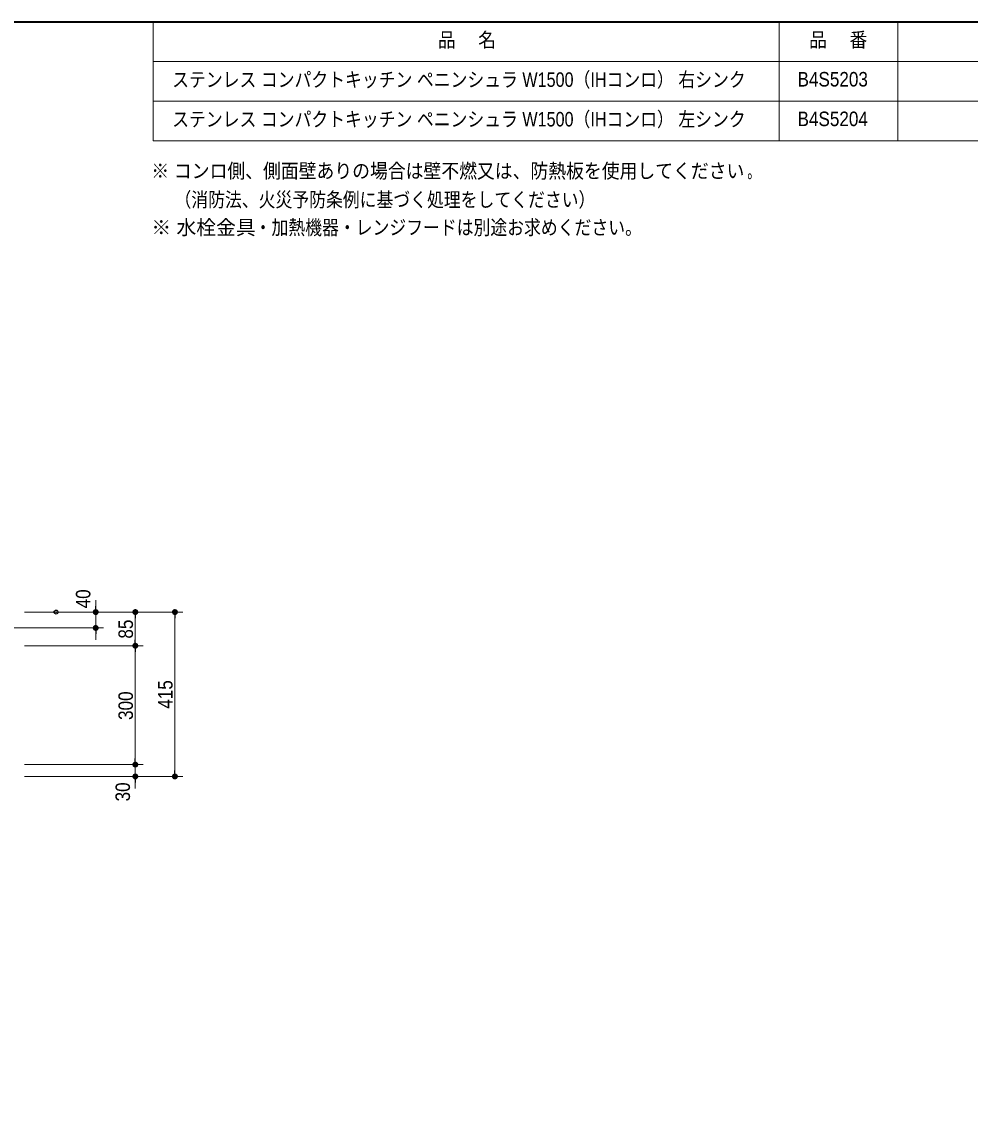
# Model space of a CAD drawing. Units: millimetres, scale not verified. Extents: x -6062 to 6062, y -3045 to 3045.
# Drawn here: x -599 to 1795, y 0 to 2770 of the extents above; entities that cross this region are included whole.
import ezdxf
from ezdxf.enums import TextEntityAlignment as Align

# ---------------------------------------------------------------- set-up
doc = ezdxf.new("R2010")
doc.units = ezdxf.units.MM
doc.header["$LTSCALE"] = 20
doc.header["$PDMODE"] = 32
doc.header["$PDSIZE"] = 10
for name, color, linetype, lineweight in [('0-0_1図面枠', 7, 'Continuous', 20), ('0-2_2寸法-2', 7, 'Continuous', 15), ('0-3_0', 7, 'Continuous', 25), ('0-5_2寸法-1', 7, 'Continuous', 15)]:
    doc.layers.add(name, color=color, linetype=linetype, lineweight=lineweight)
doc.layers.add('0-4_Defpoints', color=7, linetype='Continuous')
doc.styles.add('ＭＳ Ｐゴシック', font='')
doc.styles.get('ＭＳ Ｐゴシック').set_extended_font_data('MS PGothic')

# ---------------------------------------------------------------- blocks, each defined once
blk = doc.blocks.new('グループ-2')
at = {"layer": '0-0_1図面枠', "lineweight": 35}
blk.add_lwpolyline([(-80000, 55400), (80000, 55400), (80000, -55400), (-80000, -55400)], close=True, dxfattribs=at)
blk = doc.blocks.new('図面枠')
at = {"layer": '0-0_1図面枠'}
blk.add_blockref('グループ-2', (0, 0), dxfattribs=at)
blk = doc.blocks.new('_Dot')
at = {"layer": '0-3_0'}
blk.add_line((-10, 0), (-20, 0), dxfattribs=at)
for points in [[(0, 0), (-10, 0), (-9.92, 1.25)], [(0, 0), (-9.92, -1.25), (-10, 0)], [(0, 0), (-9.92, 1.25), (-9.69, 2.49)], [(0, 0), (-9.69, -2.49), (-9.92, -1.25)], [(0, 0), (-9.69, 2.49), (-9.3, 3.68)], [(0, 0), (-9.3, -3.68), (-9.69, -2.49)], [(0, 0), (-9.3, 3.68), (-8.76, 4.82)], [(0, 0), (-8.76, -4.82), (-9.3, -3.68)], [(0, 0), (-8.76, 4.82), (-8.09, 5.88)], [(0, 0), (-8.09, -5.88), (-8.76, -4.82)], [(0, 0), (-8.09, 5.88), (-7.29, 6.85)], [(0, 0), (-7.29, -6.85), (-8.09, -5.88)], [(0, 0), (-7.29, 6.85), (-6.37, 7.71)], [(0, 0), (-6.37, -7.71), (-7.29, -6.85)], [(0, 0), (-6.37, 7.71), (-5.36, 8.44)], [(0, 0), (-5.36, -8.44), (-6.37, -7.71)], [(0, 0), (-5.36, 8.44), (-4.26, 9.05)], [(0, 0), (-4.26, -9.05), (-5.36, -8.44)], [(0, 0), (-4.26, 9.05), (-3.09, 9.51)], [(0, 0), (-3.09, -9.51), (-4.26, -9.05)], [(0, 0), (-3.09, 9.51), (-1.87, 9.82)], [(0, 0), (-1.87, -9.82), (-3.09, -9.51)], [(0, 0), (-1.87, 9.82), (-0.63, 9.98)], [(0, 0), (-0.63, -9.98), (-1.87, -9.82)], [(0, 0), (-0.63, 9.98), (0.63, 9.98)], [(0, 0), (0.63, -9.98), (-0.63, -9.98)], [(0, 0), (0.63, 9.98), (1.87, 9.82)], [(0, 0), (1.87, 9.82), (3.09, 9.51)], [(0, 0), (3.09, 9.51), (4.26, 9.05)], [(0, 0), (4.26, 9.05), (5.36, 8.44)], [(0, 0), (5.36, 8.44), (6.37, 7.71)], [(0, 0), (6.37, 7.71), (7.29, 6.85)], [(0, 0), (7.29, 6.85), (8.09, 5.88)], [(0, 0), (8.09, 5.88), (8.76, 4.82)], [(0, 0), (8.76, 4.82), (9.3, 3.68)], [(0, 0), (9.3, 3.68), (9.69, 2.49)], [(0, 0), (9.69, 2.49), (9.92, 1.25)], [(0, 0), (9.92, 1.25), (10, 0)], [(0, 0), (1.87, -9.82), (0.63, -9.98)], [(0, 0), (3.09, -9.51), (1.87, -9.82)], [(0, 0), (4.26, -9.05), (3.09, -9.51)], [(0, 0), (5.36, -8.44), (4.26, -9.05)], [(0, 0), (6.37, -7.71), (5.36, -8.44)], [(0, 0), (7.29, -6.85), (6.37, -7.71)], [(0, 0), (8.09, -5.88), (7.29, -6.85)], [(0, 0), (8.76, -4.82), (8.09, -5.88)], [(0, 0), (9.3, -3.68), (8.76, -4.82)], [(0, 0), (9.69, -2.49), (9.3, -3.68)], [(0, 0), (9.92, -1.25), (9.69, -2.49)], [(0, 0), (10, 0), (9.92, -1.25)]]:
    blk.add_solid(points, dxfattribs=at)
blk = doc.blocks.new('グループ-21')
at = {"layer": '0-0_1図面枠', "lineweight": 15}
for p, q in [((62000, 55400), (62000, 49400)), ((68000, 55400), (68000, 49400)), ((30400, 53400), (80000, 53400)), ((30400, 51400), (80000, 51400))]:
    blk.add_line(p, q, dxfattribs=at)
blk.add_lwpolyline([(30400, 55400), (80000, 55400), (80000, 49400), (30400, 49400)], close=True, dxfattribs=at)

msp = doc.modelspace()

# ---------------------------------------------------------------- linework, layer by layer
at = {"layer": '0-2_2寸法-2'}
for p, q in [((-412.5, 1295.01), (-412.5, 1310.01)), ((-592.5, 1280), (-392.5, 1280)), ((-412.5, 1240), (-412.5, 1280)), ((-792.5, 1240), (-392.5, 1240)), ((-412.5, 1224.99), (-412.5, 1209.99)), ((-312.5, 910.01), (-312.5, 925.01)), ((-592.5, 895), (-292.5, 895)), ((-312.5, 865), (-312.5, 895)), ((-592.5, 865), (-292.5, 865)), ((-312.5, 849.99), (-312.5, 834.99))]:
    msp.add_line(p, q, dxfattribs=at)
at = {"layer": '0-4_Defpoints'}
for p in [(-512.5, 1280), (-412.5, 1280), (-312.5, 1280), (-312.5, 1280), (-212.5, 1280), (-312.5, 895), (-312.5, 865)]:
    msp.add_point(p, dxfattribs=at)
at = {"layer": '0-5_2寸法-1'}
for p, q in [((-492.5, 1280), (-292.5, 1280)), ((-292.5, 1280), (-192.5, 1280)), ((-312.5, 1210.01), (-312.5, 1264.99)), ((-212.5, 880.01), (-212.5, 1264.99)), ((-592.5, 1195), (-292.5, 1195)), ((-592.5, 1195), (-292.5, 1195)), ((-312.5, 1179.99), (-312.5, 910.01)), ((-592.5, 895), (-292.5, 895)), ((-292.5, 865), (-192.5, 865))]:
    msp.add_line(p, q, dxfattribs=at)

# ---------------------------------------------------------------- block references
at = {"layer": '0-0_1図面枠', "xscale": 0.05, "yscale": 0.05}
for name in ['図面枠', 'グループ-21']:
    msp.add_blockref(name, (-1787.5, 0), dxfattribs=at)
at = {"layer": '0-2_2寸法-2', "xscale": 0.7503418, "yscale": 0.7503418}
for p, rotation in [((-412.5, 1280), 270), ((-412.5, 1240), 90), ((-312.5, 895), 270), ((-312.5, 865), 90)]:
    msp.add_blockref('_Dot', p, dxfattribs=dict(at, rotation=rotation))
at = {"layer": '0-5_2寸法-1', "xscale": 0.7503418, "yscale": 0.7503418}
for p, rotation in [((-312.5, 1280), 90), ((-212.5, 1280), 90), ((-312.5, 1195), 270), ((-312.5, 1195), 90), ((-312.5, 895), 270), ((-212.5, 865), 270)]:
    msp.add_blockref('_Dot', p, dxfattribs=dict(at, rotation=rotation))

# ---------------------------------------------------------------- texts
at = {"layer": '0-0_1図面枠', "style": 'ＭＳ Ｐゴシック'}
for s, height, width, p in [('品\u3000 名', 36.66, 0.9, (451.03, 2695.27)), ('品\u3000 番', 36.66, 0.9, (1388.34, 2695.74)), ('ステンレス コンパクトキッチン ペニンシュラ W1500（IHコンロ） 右シンク', 36.66, 0.85, (-219.43, 2595.07)), ('B4S5203', 36.69, 0.9, (1359.22, 2595.95)), ('ステンレス コンパクトキッチン ペニンシュラ W1500（IHコンロ） 左シンク', 36.66, 0.85, (-219.43, 2495.07)), ('B4S5204', 36.69, 0.9, (1359.22, 2495.95)), ('※ コンロ側、側面壁ありの場合は壁不燃又は、防熱板を使用してください', 36.66, 0.9, (-272.1, 2364.64))]:
    msp.add_text(s, height=height, dxfattribs=dict(at, width=width)).set_placement(p, align=Align.BOTTOM_LEFT)
at = {"layer": '0-0_1図面枠', "color": 158, "style": 'ＭＳ Ｐゴシック'}
for s, height, width, p in [('。', 36.69, 0.65, (1232.42, 2364.64)), ('\u3000 （消防法、火災予防条例に基づく処理をしてください）', 36.66, 0.85, (-267.5, 2292)), ('・加熱機器・レンジフードは別途お求めください。', 36.66, 0.85, (-11.2, 2221.87))]:
    msp.add_text(s, height=height, dxfattribs=dict(at, width=width)).set_placement(p, align=Align.BOTTOM_LEFT)
at = {"layer": '0-0_1図面枠', "style": 'ＭＳ Ｐゴシック'}
msp.add_text('※ 水栓金具', height=36.69, dxfattribs=at).set_placement((-272.1, 2221.87), align=Align.BOTTOM_LEFT)
at = {"layer": '0-2_2寸法-2', "style": 'ＭＳ Ｐゴシック', "width": 0.9}
for s, p in [('40', (-414.98, 1289.41)), ('30', (-314.98, 802.02))]:
    msp.add_text(s, height=36.66, rotation=90, dxfattribs=at).set_placement(p, align=Align.BOTTOM_LEFT)
at = {"layer": '0-5_2寸法-1', "style": 'ＭＳ Ｐゴシック', "width": 0.9}
for s, p in [('85', (-307.44, 1213.01)), ('415', (-207.54, 1036)), ('300', (-307.54, 1007.72))]:
    msp.add_text(s, height=36.66, rotation=90, dxfattribs=at).set_placement(p, align=Align.BOTTOM_LEFT)

doc.saveas('drawing.dxf')
